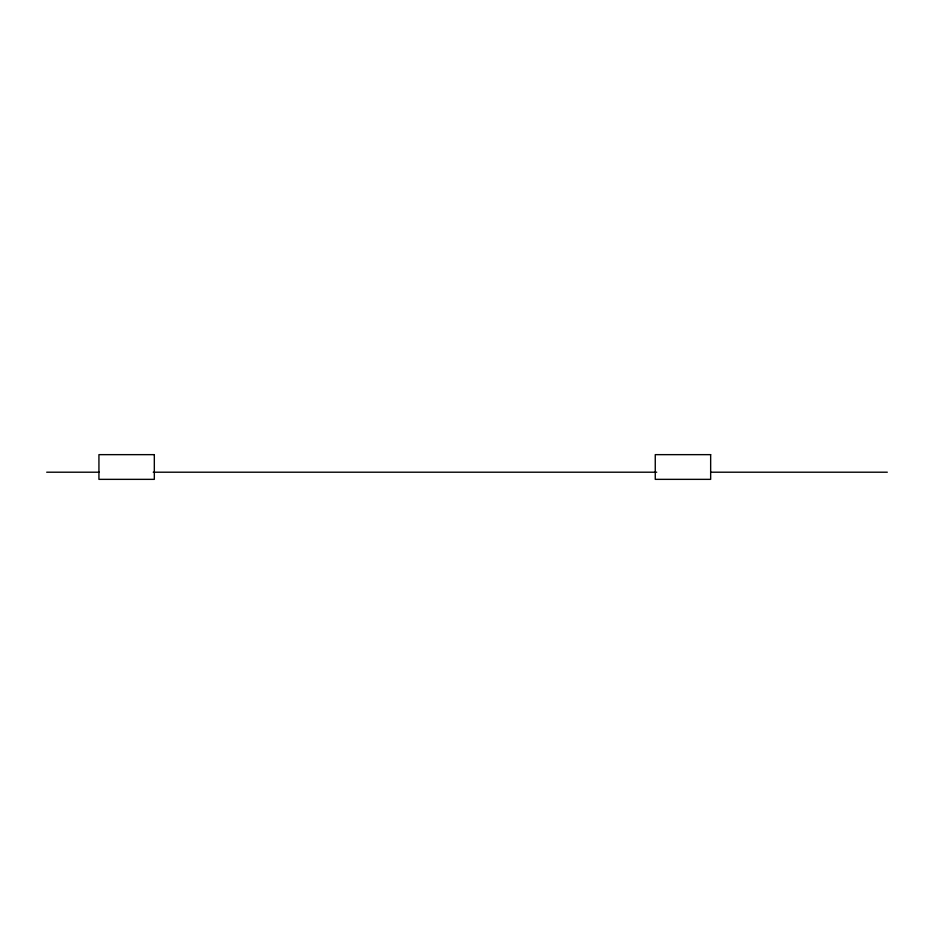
<?xml version="1.0" encoding="UTF-8"?>
<svg xmlns="http://www.w3.org/2000/svg" width="934" height="934" viewBox="0 0 934 934"><rect width="100%" height="100%" fill="white"/><g stroke="black" fill="none" stroke-linecap="round" stroke-linejoin="round"><path stroke-width="1.4" d="M46.7 472.207L99.237 472.207M153.234 472.207L656.719 472.207M710.716 472.207L887.3 472.207M154.32 454.648L98.934 454.648L98.934 479.352L154.32 479.352L154.32 454.648M710.657 454.648L655.259 454.648L655.259 479.352L710.657 479.352L710.657 454.648"/></g></svg>
